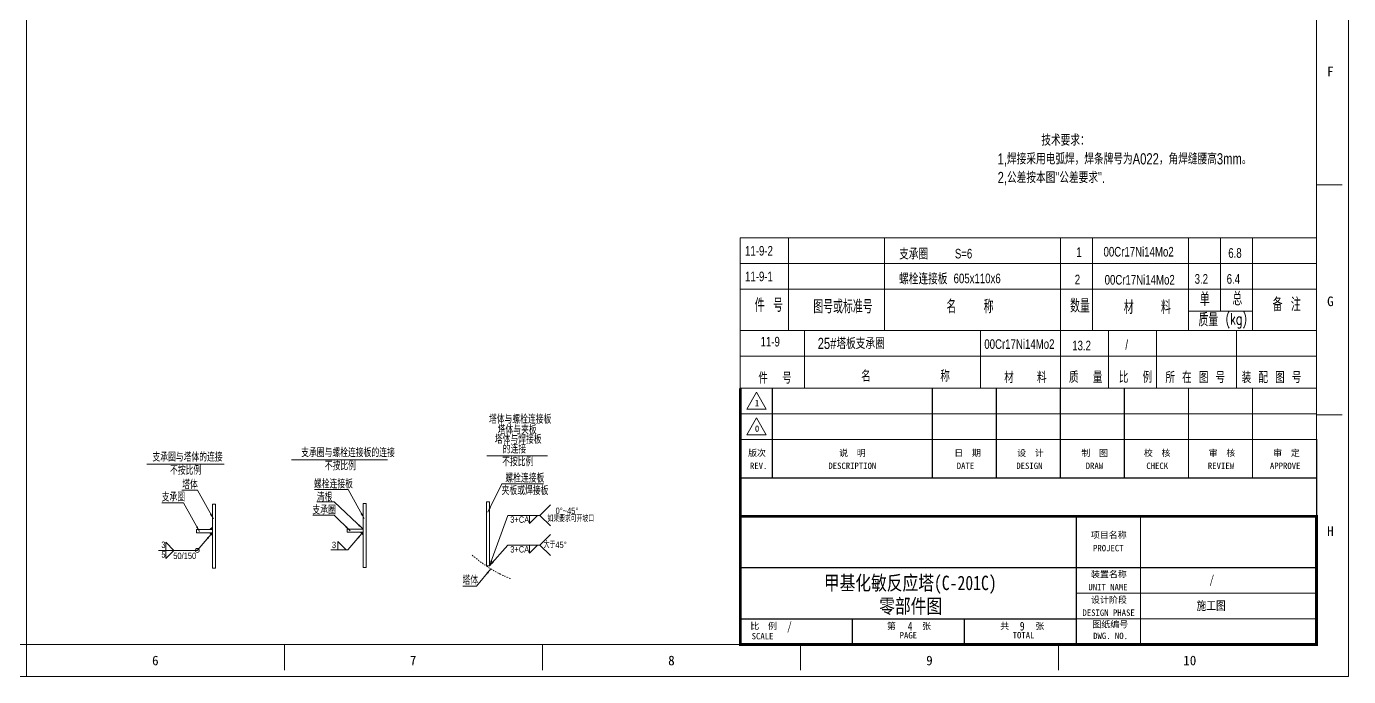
# Model space of a CAD drawing. Header units: millimetres. Extents: x 8160 to 405605, y -30951 to 80400.
# Drawn here: x 127769 to 144289, y 8712 to 16830 of the extents above; entities that cross this region are included whole.
import ezdxf

# ---------------------------------------------------------------- set-up
doc = ezdxf.new("R2010")
doc.units = ezdxf.units.MM
doc.linetypes.add('DIVIDE', pattern=[31.75, 12.7, -6.35, 0, -6.35, 0, -6.35])
doc.layers.get('0').update_dxf_attribs({"lineweight": 13})
for name, color, linetype, lineweight in [('bh', 7, 'Continuous', 13), ('DIM', 7, 'Continuous', 13), ('DIVIDE', 3, 'DIVIDE', 13), ('PROFILE', 4, 'Continuous', 15), ('SEE', 2, 'Continuous', 13), ('table_i', 7, 'Continuous', 13), ('table_o', 161, 'Continuous', 13), ('TEXT', 7, 'Continuous', 13)]:
    doc.layers.add(name, color=color, linetype=linetype, lineweight=lineweight)
doc.styles.add('HZ', font='txt.shx', dxfattribs={"width": 0.75, "bigfont": 'tcc_hzdx.shx'})
doc.styles.add('HZDX', font='tcc_simp.shx', dxfattribs={"width": 0.8, "height": 80, "bigfont": 'hzdx.shx'})
doc.styles.add('HZTXT', font='txt', dxfattribs={"width": 0.7, "height": 30, "bigfont": 'HZTXT'})
doc.styles.add('TCC', font='tcc_simp.shx', dxfattribs={"width": 0.75, "bigfont": 'tcc_hzdx.shx'})
doc.styles.add('图签', font='SimSun.ttf', dxfattribs={"height": 3})
doc.dimstyles.new('uni', dxfattribs={"dimtxt": 90, "dimasz": 70, "dimexe": 5, "dimexo": 0.625, "dimgap": 10, "dimtad": 1, "dimdec": 0, "dimdsep": 46, "dimtxsty": 'HZDX', "dimcen": 2.5, "dimadec": 0, "dimazin": 0, "dimtfac": 1, "dimtdec": 0, "dimtmove": 0, "dimatfit": 3, "dimfxl": 0, "dimarcsym": 0})

# ---------------------------------------------------------------- blocks, each defined once
blk = doc.blocks.new('bconn-3')
at = {"layer": 'DIM'}
for p, q in [((94205, 5789), (94965, 5789)), ((94868, 5044), (95001, 5177)), ((94738, 4942), (94841, 5044)), ((94738, 4942), (94738, 5044)), ((94868, 5044), (95001, 4912)), ((94868, 4673), (95001, 4806)), ((94738, 4570), (94841, 4673)), ((94738, 4570), (94738, 4673)), ((94868, 4673), (95001, 4541))]:
    blk.add_line(p, q, dxfattribs=at)
at = {"layer": 'DIVIDE'}
blk.add_arc((95130, 5812), 1681, 228.9031, 248.446, dxfattribs=at)
at = {"layer": 'PROFILE'}
for p, q in [((94201, 4412), (94201, 5212)), ((94241, 5212), (94201, 5212)), ((94241, 4412), (94241, 5212)), ((94241, 4412), (94201, 4412))]:
    blk.add_line(p, q, dxfattribs=at)
at = {"layer": 'DIM'}
for s, height, style, width, p in [('塔体与螺栓连接板', 100, 'HZ', 0.75, (94233, 6190)), ('塔体与夹板', 100, 'HZ', 0.75, (94342, 6057)), ('塔体与焊接板', 100, 'HZ', 0.75, (94306, 5939)), ('的连接', 100, 'HZ', 0.75, (94405, 5818)), ('不按比例', 100, 'HZ', 0.75, (94398, 5659)), ('螺栓连接板', 100, 'HZ', 0.75, (94437, 5455)), ('夹板或焊接板', 100, 'HZ', 0.75, (94391, 5300)), ('0%%D~45%%D', 80, 'HZDX', 0.7, (95065, 5061)), ('3+CA.', 80, 'HZDX', 0.7, (94499, 4951)), ('如果要求可开坡口', 80, 'HZDX', 0.7, (94964, 4962)), ('3+CA.', 80, 'HZDX', 0.7, (94499, 4580)), ('大于45%%D', 80, 'HZDX', 0.7, (94917, 4636)), ('塔体', 100, 'HZ', 0.75, (93903, 4179))]:
    blk.add_text(s, height=height, dxfattribs=dict(at, style=style, width=width)).set_placement(p)
at = {"layer": 'bh'}
for points in [[(94218, 5083), (94396, 5438), (94915, 5438)], [(94257, 4376), (94078, 4158), (93906, 4158)]]:
    blk.add_leader(points, dimstyle='uni', override={"dimgap": 10, "dimtad": 0}, dxfattribs=at)
at = {"layer": 'DIM'}
for points in [[(94241, 4412), (94469, 5044), (94868, 5044)], [(94241, 4412), (94469, 4673), (94868, 4673)]]:
    blk.add_leader(points, dimstyle='uni', override={"dimgap": 10, "dimtad": 0}, dxfattribs=at)
blk = doc.blocks.new('bconn-1')
at = {"layer": 'bh'}
for points in [[(95782, 8561), (95750, 8529), (95782, 8529)], [(95782, 8457), (95750, 8489), (95782, 8489)]]:
    blk.add_hatch(color=256, dxfattribs=at).paths.add_polyline_path(points)
for p, q in [((95750, 8529), (95782, 8561)), ((95750, 8489), (95782, 8457))]:
    blk.add_line(p, q, dxfattribs=at)
at = {"layer": 'DIM'}
for p, q in [((94961, 9346), (95930, 9346)), ((95198, 8372), (95301, 8269)), ((95198, 8372), (95198, 8269)), ((95198, 8167), (95301, 8269)), ((95198, 8167), (95198, 8269))]:
    blk.add_line(p, q, dxfattribs=at)
blk.add_circle((95593, 8269), 25, dxfattribs=at)
at = {"layer": 'PROFILE'}
for p, q in [((95782, 8049), (95782, 8849)), ((95822, 8849), (95782, 8849)), ((95822, 8049), (95822, 8849)), ((95582, 8489), (95582, 8529)), ((95782, 8529), (95582, 8529)), ((95782, 8489), (95582, 8489)), ((95822, 8049), (95782, 8049))]:
    blk.add_line(p, q, dxfattribs=at)
at = {"layer": 'DIM'}
for s, height, style, width, p in [('支承圈与塔体的连接', 100, 'HZ', 0.75, (95032, 9380)), ('不按比例', 100, 'HZ', 0.75, (95252, 9215)), ('塔体', 100, 'HZ', 0.75, (95405, 9038)), ('支承圈', 100, 'HZ', 0.75, (95148, 8881)), ('3', 80, 'HZDX', 0.7, (95144, 8300)), ('5', 80, 'HZDX', 0.7, (95144, 8179)), ('50/150', 80, 'HZDX', 0.7, (95293, 8162))]:
    blk.add_text(s, height=height, dxfattribs=dict(at, style=style, width=width)).set_placement(p)
at = {"layer": 'bh'}
for points in [[(95794, 8663), (95595, 9022), (95399, 9022)], [(95620, 8506), (95422, 8865), (95152, 8865)]]:
    blk.add_leader(points, dimstyle='uni', override={"dimgap": 10, "dimtad": 0}, dxfattribs=at)
at = {"layer": 'DIM'}
blk.add_leader([(95766, 8473), (95593, 8269), (95110, 8269)], dimstyle='uni', override={"dimgap": 10, "dimtad": 0}, dxfattribs=at)
blk = doc.blocks.new('bconn-2')
at = {"layer": 'bh'}
blk.add_hatch(color=256, dxfattribs=at).paths.add_polyline_path([(97291, 8457), (97259, 8489), (97291, 8489)])
blk.add_line((97259, 8489), (97291, 8457), dxfattribs=at)
at = {"layer": 'DIM'}
for p, q in [((96396, 9395), (97596, 9395)), ((96977, 8372), (97080, 8269)), ((96977, 8372), (96977, 8269))]:
    blk.add_line(p, q, dxfattribs=at)
at = {"layer": 'PROFILE'}
for p, q in [((97291, 8049), (97291, 8849)), ((97331, 8849), (97291, 8849)), ((97331, 8049), (97331, 8849)), ((97091, 8489), (97091, 8529)), ((97291, 8529), (97091, 8529)), ((97291, 8489), (97091, 8489)), ((97331, 8049), (97291, 8049))]:
    blk.add_line(p, q, dxfattribs=at)
at = {"layer": 'DIM'}
for s, height, style, width, p in [('支承圈与螺栓连接板的连接', 100, 'HZ', 0.75, (96517, 9429)), ('不按比例', 100, 'HZ', 0.75, (96811, 9264)), ('螺栓连接板', 100, 'HZ', 0.75, (96677, 9038)), ('清根', 100, 'HZ', 0.75, (96712, 8874)), ('支承圈', 100, 'HZ', 0.75, (96657, 8713)), ('3', 80, 'HZDX', 0.7, (96901, 8291))]:
    blk.add_text(s, height=height, dxfattribs=dict(at, style=style, width=width)).set_placement(p)
at = {"layer": 'bh'}
for points in [[(97302, 8663), (97103, 9022), (96683, 9022)], [(97291, 8529), (96930, 8871), (96711, 8871)], [(97129, 8506), (96930, 8702), (96661, 8702)]]:
    blk.add_leader(points, dimstyle='uni', override={"dimgap": 10, "dimtad": 0}, dxfattribs=at)
at = {"layer": 'DIM'}
blk.add_leader([(97275, 8473), (97102, 8269), (96886, 8269)], dimstyle='uni', override={"dimgap": 10, "dimtad": 0}, dxfattribs=at)

msp = doc.modelspace()

# ---------------------------------------------------------------- linework, layer by layer
at = {"color": 7}
for p, q in [((144288.6, 8712), (144288.6, 32472)), ((143888.6, 9112), (143888.6, 32072)), ((143888.6, 14852), (144208.6, 14852)), ((136688.6, 12312), (143888.6, 12312)), ((136688.6, 11992), (143888.6, 11992)), ((143888.6, 11982), (144208.6, 11982)), ((127768.6, 8712), (127768.6, 9312)), ((111648.6, 9112), (143888.6, 9112)), ((127768.6, 9112), (127768.6, 8792)), ((130992.6, 9112), (130992.6, 8792)), ((134216.6, 9112), (134216.6, 8792)), ((137440.6, 9112), (137440.6, 8792)), ((140664.6, 9112), (140664.6, 8792)), ((110648.6, 8712), (144288.6, 8712))]:
    msp.add_line(p, q, dxfattribs=at)
for points, const_width in [([(136688.6, 9112), (136688.6, 12312)], 36), ([(137088.6, 11192), (137088.6, 12312)], 16), ([(139088.6, 11192), (139088.6, 12312)], 16), ([(139888.6, 11192), (139888.6, 12312)], 16), ([(140688.6, 11192), (140688.6, 12312)], 16), ([(141488.6, 11192), (141488.6, 12312)], 16), ([(142288.6, 11192), (142288.6, 12312)], 16), ([(143088.6, 11192), (143088.6, 12312)], 16)]:
    msp.add_lwpolyline(points, dxfattribs=dict(at, const_width=const_width))
for points in [[(136891.8, 12261.6), (136770.6, 12051.6), (137013.1, 12051.6)], [(136891.8, 11941.6), (136770.6, 11731.6), (137013.1, 11731.6)], [(136688.6, 9112), (140888.6, 9112), (140888.6, 10712), (136688.6, 10712)], [(140888.6, 9752), (143888.6, 9752), (143888.6, 10072), (140888.6, 10072)], [(140888.6, 9432), (143888.6, 9432), (143888.6, 9752), (140888.6, 9752)], [(140888.6, 9112), (143888.6, 9112), (143888.6, 9432), (140888.6, 9432)]]:
    msp.add_lwpolyline(points, close=True, dxfattribs=at)
for points, const_width in [([(136688.6, 11672), (143888.6, 11672), (143888.6, 11192), (136688.6, 11192)], 16), ([(136688.6, 11192), (143888.6, 11192), (143888.6, 10712), (136688.6, 10712)], 16), ([(143888.6, 9112), (136688.6, 9112), (136688.6, 10712), (143888.6, 10712)], 36), ([(136688.6, 10712), (143888.6, 10712), (143888.6, 10072), (136688.6, 10072)], 16), ([(140888.6, 9112), (141688.6, 9112), (141688.6, 10712), (140888.6, 10712)], 16), ([(136688.6, 9112), (140888.6, 9112), (140888.6, 9432), (136688.6, 9432)], 16), ([(136688.6, 9112), (138088.6, 9112), (138088.6, 9432), (136688.6, 9432)], 16), ([(138088.6, 9112), (139488.6, 9112), (139488.6, 9432), (138088.6, 9432)], 16), ([(139488.6, 9112), (140888.6, 9112), (140888.6, 9432), (139488.6, 9432)], 16)]:
    msp.add_lwpolyline(points, close=True, dxfattribs=dict(at, const_width=const_width))
at = {"layer": 'table_i', "color": 7}
for p, q in [((140688.6, 13034.1), (140688.6, 14188.6)), ((141088.6, 13034.1), (141088.6, 14188.6)), ((142288.6, 13034.1), (142288.6, 14188.6)), ((142688.6, 13274.1), (142688.6, 14188.6)), ((143088.6, 13034.1), (143088.6, 14188.6)), ((136688.6, 13868.6), (143888.6, 13868.6)), ((142288.6, 13274.1), (143088.6, 13274.1)), ((139688.5, 13034.1), (139688.5, 12314.1)), ((140688.5, 13034.1), (140688.5, 12314.1)), ((141288.5, 13034.1), (141288.5, 12314.1)), ((141888.5, 13034.1), (141888.5, 12314.1)), ((142888.5, 13034.1), (142888.5, 12314.1))]:
    msp.add_line(p, q, dxfattribs=at)
at = {"layer": 'table_o', "color": 7}
for p, q in [((127768.6, 9112), (127768.6, 32072)), ((136688.6, 14188.6), (143888.6, 14188.6)), ((136688.6, 14188.6), (136688.6, 13034.1)), ((137288.6, 13034.1), (137288.6, 14188.6)), ((138488.6, 13034.1), (138488.6, 14188.6)), ((136688.6, 13548.6), (143888.6, 13548.6)), ((136688.6, 12314.1), (136688.6, 13034.1)), ((136688.6, 13034.1), (143888.6, 13034.1)), ((137488.6, 13034.1), (137488.6, 12314.1)), ((143888.6, 13032), (143888.6, 12312)), ((136688.6, 12714.1), (143888.6, 12714.1)), ((136688.6, 12312), (143888.6, 12312)), ((136688.6, 9832), (136688.6, 9112)), ((129488.6, 9112), (136688.6, 9112))]:
    msp.add_line(p, q, dxfattribs=at)

# ---------------------------------------------------------------- block references
at = {"layer": 'DIM', "color": 7}
for name, p in [('bconn-3', (39314.7, 5680.7)), ('bconn-1', (34310.3, 2017.5)), ('bconn-2', (34684.5, 2024.4))]:
    msp.add_blockref(name, p, dxfattribs=at)

# ---------------------------------------------------------------- texts
at = {"color": 7, "style": '图签'}
for s, p in [('F', (144020.5, 16207.1)), ('G', (144020.5, 13337.1)), ('H', (144020.5, 10467.1)), ('6', (129338.4, 8852.9)), ('7', (132559.7, 8852.9)), ('8', (135787, 8852.9)), ('9', (139011, 8852.9)), ('10', (142223, 8852.9))]:
    msp.add_text(s, height=120, dxfattribs=at).set_placement(p)
at = {"color": 7, "style": 'TCC', "width": 0.75}
for s, height, p in [('11-9-2', 120, (136747.8, 13968.6)), ('支承圈', 140, (138672.9, 13918.7)), ('S=6', 120, (139369.4, 13933)), ('1', 120, (140886.6, 13950)), ('00Cr17Ni14Mo2', 120, (141227.1, 13956.8)), ('6.8', 120, (142785.5, 13940.8)), ('11-9-1', 120, (136747.8, 13648.6)), ('螺栓连接板', 140, (138672.9, 13608.6)), ('605x110x6', 120, (139353.4, 13623.7)), ('2', 120, (140867.9, 13610.3)), ('00Cr17Ni14Mo2', 120, (141240.8, 13606.7)), ('3.2', 120, (142365.5, 13617)), ('6.4', 120, (142765.5, 13617)), ('11-9', 120, (136941.7, 12833.8)), ('25#塔板支承圈', 140, (137655.1, 12801.8)), ('00Cr17Ni14Mo2', 120, (139737.5, 12803.7)), ('13.2', 120, (140835.9, 12785.4)), ('/', 120, (141499.9, 12796.9))]:
    msp.add_text(s, height=height, dxfattribs=at).set_placement(p)
at = {"color": 7, "attachment_point": 1}
for s, insert, char_height, width, style in [('{\\Ftcc_simp,hzdx|c134;              技术要求：\\P1,焊接采用电弧焊，焊条牌号为A022，角焊缝腰高3mm。\\P2,公差按本图"公差要求".}', (139903.8, 15480.3), 140, 3314.926, 'TCC'), ('1', (136870.6, 12167.9), 80, 79.738, '图签'), ('0', (136870.6, 11847.9), 80, 79.738, '图签'), ('版次', (136784.8, 11543.9), 80, 262.995, '图签'), ('说  明', (137923.1, 11543.9), 80, 401.297, '图签'), ('日  期', (139361.5, 11543.9), 80, 356.324, '图签'), ('设  计', (140147.7, 11543.9), 80, 356.324, '图签'), ('制  图', (140950.1, 11543.9), 80, 356.324, '图签'), ('校  核', (141730.6, 11543.9), 80, 356.324, '图签'), ('审  核', (142540.9, 11543.9), 80, 356.324, '图签'), ('审  定', (143346.7, 11543.9), 80, 356.324, '图签'), ('REV.', (136809.2, 11383.1), 80, 258.098, '图签'), ('DESCRIPTION', (137788.8, 11383.1), 80, 635.542, '图签'), ('DATE', (139392.7, 11383.1), 80, 258.098, '图签'), ('DESIGN', (140137.4, 11383.1), 80, 341.045, '图签'), ('DRAW', (141004.1, 11383.1), 80, 258.098, '图签'), ('CHECK', (141761.7, 11383.1), 80, 290, '图签'), ('REVIEW', (142530.8, 11383.1), 80, 340.667, '图签'), ('APPROVE', (143306.3, 11383.1), 80, 402, '图签'), ('项目名称', (141068.7, 10520.2), 80, 485.614, '图签'), ('PROJECT', (141096, 10356.1), 80, 516.19, '图签'), ('装置名称', (141070, 10030.2), 80, 477.057, '图签'), ('UNIT NAME', (141037.6, 9869.4), 80, 547.556, '图签'), ('设计阶段', (141070, 9710.2), 80, 477.057, '图签'), ('DESIGN PHASE', (140963.7, 9549.4), 80, 726.805, '图签'), ('图纸编号', (141087.1, 9404.4), 80, 481.471, '图签'), ('比  例', (136813.5, 9382.4), 80, 368.962, '图签'), ('SCALE', (136830.3, 9256.6), 80, 318.601, '图签'), ('第      张', (138520.2, 9382.4), 80, 585.195, '图签'), ('PAGE', (138679.1, 9267.7), 80, 257.6, '图签'), ('共      张', (139936.5, 9382.4), 80, 585.195, '图签'), ('TOTAL', (140091.6, 9267.7), 80, 318.601, '图签'), ('DWG. NO.', (141097.3, 9259.9), 80, 472.644, '图签')]:
    msp.add_mtext(s, dxfattribs=dict(at, insert=insert, char_height=char_height, width=width, style=style))
at = {"layer": 'SEE', "color": 7, "style": '图签', "width": 0.8}
for s, height, p in [('甲基化敏反应塔(C-201C)', 180, (137733.1, 9791.5)), ('/', 108, (142550.2, 9867.8)), ('零部件图', 180, (138425, 9501.8)), ('施工图', 108, (142390.4, 9543)), ('/', 108, (137273.4, 9286.7)), ('4', 108, (138781.4, 9286.7)), ('9', 108, (140181.4, 9286.7))]:
    msp.add_text(s, height=height, dxfattribs=at).set_placement(p)
at = {"layer": 'table_i', "color": 7, "style": 'HZ', "width": 0.7}
for s, height, p in [('件  号', 142.49, (136913.1, 12369.2)), ('名         称', 142.494, (138198.1, 12392.7)), ('材   料', 142.49, (139986.1, 12376.2)), ('质  量', 142.49, (140795.5, 12378.7)), ('比  例', 142.49, (141417.5, 12379)), ('所 在 图 号', 142.49, (142000.4, 12376.2)), ('装 配 图 号', 142.49, (142953.2, 12376.2))]:
    msp.add_text(s, height=height, dxfattribs=at).set_placement(p)
at = {"layer": 'TEXT', "color": 7, "style": 'HZTXT', "width": 0.7}
for s, height, p in [('件 号', 168, (136869.2, 13265.4)), ('图号或标准号', 168, (137600.8, 13247.8)), ('名   称', 168, (139263.9, 13247.8)), ('数量', 168, (140809.4, 13256.6)), ('材   料', 168, (141479.7, 13239)), ('单', 168, (142431, 13339.5)), ('总', 168, (142836.4, 13345.9)), ('备 注', 168, (143340, 13274.2)), ('质量', 168, (142413.4, 13083)), ('(kg)', 140, (142751.7, 13109.4))]:
    msp.add_text(s, height=height, dxfattribs=at).set_placement(p)

doc.saveas('drawing.dxf')
